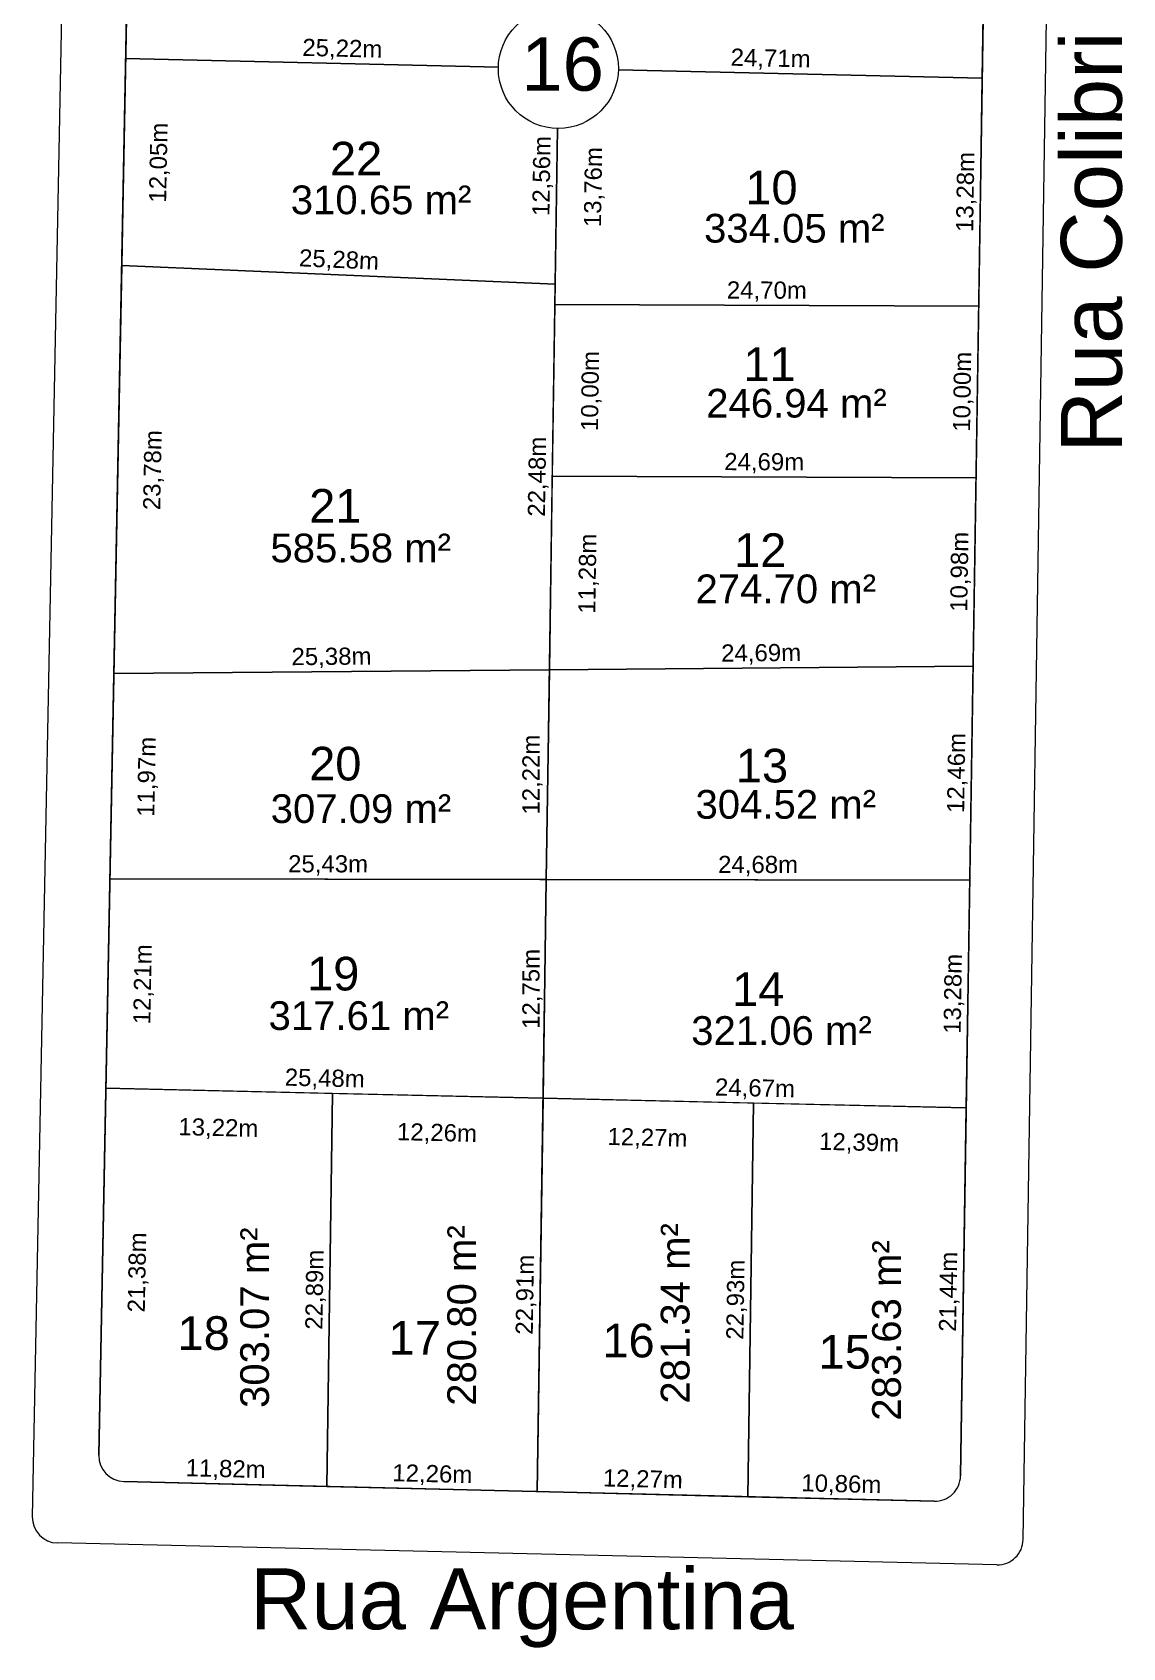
# Model space of a CAD drawing. Header units: metres. Extents: x 3808 to 8215, y 2374 to 6187.
# Drawn here: x 4889.2 to 4952.8, y 4795.1 to 4889.3 of the extents above; entities that cross this region are included whole.
import ezdxf
from ezdxf.enums import TextEntityAlignment as Align

# ---------------------------------------------------------------- set-up
doc = ezdxf.new("R2010")
doc.units = ezdxf.units.M
for name, color, linetype in [('Areas Lotes', 1, 'Continuous'), ('Calçada', 8, 'Continuous'), ('COTAS', 7, 'Continuous'), ('Lote', 7, 'Continuous'), ('Nome das Ruas', 7, 'Continuous'), ('Nº Lote', 7, 'Continuous'), ('Nº. quadra', 7, 'Continuous'), ('quadras', 7, 'Continuous')]:
    doc.layers.add(name, color=color, linetype=linetype)
doc.styles.add('Arial', font='arial.ttf')
doc.dimstyles.new('Copy(2) of ISO-25', dxfattribs={"dimtxt": 1, "dimasz": 2.5, "dimexe": 1.25, "dimexo": 0.625, "dimgap": 0.2, "dimtad": 1, "dimtoh": 1, "dimlfac": 1, "dimzin": 1, "dimtxsty": 'Arial', "dimblk": 'NONE', "dimcen": 0, "dimse1": 1, "dimse2": 1, "dimsd1": 1, "dimsd2": 1, "dimclrt": 256, "dimaunit": 1, "dimadec": 3, "dimazin": 0, "dimtfac": 1, "dimtmove": 0, "dimatfit": 3, "dimldrblk": 'NONE', "dimfxl": 1, "dimtolj": 1, "dimtzin": 0, "dimarcsym": 0})

# ---------------------------------------------------------------- blocks, each defined once
blk = doc.blocks.new('*D7572')
at = {"layer": 'Defpoints', "color": 0, "linetype": 'Continuous', "transparency": 16777216}
for p in [(4944.87, 4905.069), (4944.583, 4886.589), (4944.583, 4886.589)]:
    blk.add_point(p, dxfattribs=at)
at = {"layer": 'COTAS', "linetype": 'Continuous', "lineweight": 5, "transparency": 16777216, "insert": (4943.925, 4895.842), "char_height": 1, "attachment_point": 5, "rotation": 89.10924, "style": 'Arial'}
blk.add_mtext('\\A1;18,48m', dxfattribs=at)
blk = doc.blocks.new('_None')
blk = doc.blocks.new('*D7573')
at = {"layer": 'Defpoints', "color": 0, "linetype": 'Continuous', "transparency": 16777216}
for p in [(4944.583, 4886.589), (4944.376, 4873.306), (4944.583, 4873.303)]:
    blk.add_point(p, dxfattribs=at)
at = {"layer": 'COTAS', "linetype": 'Continuous', "lineweight": 5, "transparency": 16777216, "insert": (4943.678, 4879.96), "char_height": 1, "attachment_point": 5, "rotation": 89.10924, "style": 'Arial'}
blk.add_mtext('\\A1;13,28m', dxfattribs=at)
blk = doc.blocks.new('*D7574')
at = {"layer": 'Defpoints', "color": 0, "linetype": 'Continuous', "transparency": 16777216}
for p in [(4944.583, 4873.303), (4944.22, 4863.304), (4944.22, 4863.304)]:
    blk.add_point(p, dxfattribs=at)
at = {"layer": 'COTAS', "linetype": 'Continuous', "lineweight": 5, "transparency": 16777216, "insert": (4943.497, 4868.318), "char_height": 1, "attachment_point": 5, "rotation": 89.10924, "style": 'Arial'}
blk.add_mtext('\\A1;10,00m', dxfattribs=at)
blk = doc.blocks.new('*D7575')
at = {"layer": 'Defpoints', "color": 0, "linetype": 'Continuous', "transparency": 16777216}
for p in [(4944.22, 4863.304), (4944.05, 4852.328), (4944.05, 4852.328)]:
    blk.add_point(p, dxfattribs=at)
at = {"layer": 'COTAS', "linetype": 'Continuous', "lineweight": 5, "transparency": 16777216, "insert": (4943.334, 4857.829), "char_height": 1, "attachment_point": 5, "rotation": 89.10924, "style": 'Arial'}
blk.add_mtext('\\A1;10,98m', dxfattribs=at)
blk = doc.blocks.new('*D7576')
at = {"layer": 'Defpoints', "color": 0, "linetype": 'Continuous', "transparency": 16777216}
for p in [(4944.05, 4852.328), (4943.856, 4839.868), (4943.856, 4839.868)]:
    blk.add_point(p, dxfattribs=at)
at = {"layer": 'COTAS', "linetype": 'Continuous', "lineweight": 5, "transparency": 16777216, "insert": (4943.152, 4846.11), "char_height": 1, "attachment_point": 5, "rotation": 89.10924, "style": 'Arial'}
blk.add_mtext('\\A1;12,46m', dxfattribs=at)
blk = doc.blocks.new('*D7577')
at = {"layer": 'Defpoints', "color": 0, "linetype": 'Continuous', "transparency": 16777216}
for p in [(4943.856, 4839.868), (4943.65, 4826.592), (4943.65, 4826.592)]:
    blk.add_point(p, dxfattribs=at)
at = {"layer": 'COTAS', "linetype": 'Continuous', "lineweight": 5, "transparency": 16777216, "insert": (4942.952, 4833.242), "char_height": 1, "attachment_point": 5, "rotation": 89.10924, "style": 'Arial'}
blk.add_mtext('\\A1;13,28m', dxfattribs=at)
blk = doc.blocks.new('*D7578')
at = {"layer": 'Defpoints', "color": 0, "linetype": 'Continuous', "transparency": 16777216}
for p in [(4943.65, 4826.592), (4943.316, 4805.156), (4943.316, 4805.156)]:
    blk.add_point(p, dxfattribs=at)
at = {"layer": 'COTAS', "linetype": 'Continuous', "lineweight": 5, "transparency": 16777216, "insert": (4942.682, 4815.886), "char_height": 1, "attachment_point": 5, "rotation": 89.10924, "style": 'Arial'}
blk.add_mtext('\\A1;21,44m', dxfattribs=at)
blk = doc.blocks.new('*D7579')
at = {"layer": 'Defpoints', "color": 0, "linetype": 'Continuous', "transparency": 16777216}
for p in [(4930.92, 4803.946), (4941.78, 4803.679), (4941.78, 4803.679)]:
    blk.add_point(p, dxfattribs=at)
at = {"layer": 'COTAS', "linetype": 'Continuous', "lineweight": 5, "transparency": 16777216, "insert": (4936.369, 4804.613), "char_height": 1, "attachment_point": 5, "rotation": 358.59523, "style": 'Arial'}
blk.add_mtext('\\A1;10,86m', dxfattribs=at)
blk = doc.blocks.new('*D7580')
at = {"layer": 'Defpoints', "color": 0, "linetype": 'Continuous', "transparency": 16777216}
for p in [(4918.649, 4804.247), (4930.92, 4803.946), (4930.92, 4803.946)]:
    blk.add_point(p, dxfattribs=at)
at = {"layer": 'COTAS', "linetype": 'Continuous', "lineweight": 5, "transparency": 16777216, "insert": (4924.804, 4804.897), "char_height": 1, "attachment_point": 5, "rotation": 358.59523, "style": 'Arial'}
blk.add_mtext('\\A1;12,27m', dxfattribs=at)
blk = doc.blocks.new('*D7581')
at = {"layer": 'Defpoints', "color": 0, "linetype": 'Continuous', "transparency": 16777216}
for p in [(4906.391, 4804.547), (4918.649, 4804.247), (4918.649, 4804.247)]:
    blk.add_point(p, dxfattribs=at)
at = {"layer": 'COTAS', "linetype": 'Continuous', "lineweight": 5, "transparency": 16777216, "insert": (4912.539, 4805.198), "char_height": 1, "attachment_point": 5, "rotation": 358.59523, "style": 'Arial'}
blk.add_mtext('\\A1;12,26m', dxfattribs=at)
blk = doc.blocks.new('*D7582')
at = {"layer": 'Defpoints', "color": 0, "linetype": 'Continuous', "transparency": 16777216}
for p in [(4894.57, 4804.837), (4894.57, 4804.837), (4906.391, 4804.547)]:
    blk.add_point(p, dxfattribs=at)
at = {"layer": 'COTAS', "linetype": 'Continuous', "lineweight": 5, "transparency": 16777216, "insert": (4900.5, 4805.493), "char_height": 1, "attachment_point": 5, "rotation": 358.59523, "style": 'Arial'}
blk.add_mtext('\\A1;11,82m', dxfattribs=at)
blk = doc.blocks.new('*D7583')
at = {"layer": 'Defpoints', "color": 0, "linetype": 'Continuous', "transparency": 16777216}
for p in [(4906.731, 4827.436), (4906.391, 4804.547), (4906.391, 4804.547)]:
    blk.add_point(p, dxfattribs=at)
at = {"layer": 'COTAS', "linetype": 'Continuous', "lineweight": 5, "transparency": 16777216, "insert": (4905.76, 4816.004), "char_height": 1, "attachment_point": 5, "rotation": 89.14799, "style": 'Arial'}
blk.add_mtext('\\A1;22,89m', dxfattribs=at)
blk = doc.blocks.new('*D7584')
at = {"layer": 'Defpoints', "color": 0, "linetype": 'Continuous', "transparency": 16777216}
for p in [(4918.989, 4827.156), (4918.649, 4804.247), (4918.649, 4804.247)]:
    blk.add_point(p, dxfattribs=at)
at = {"layer": 'COTAS', "linetype": 'Continuous', "lineweight": 5, "transparency": 16777216, "insert": (4918.018, 4815.713), "char_height": 1, "attachment_point": 5, "rotation": 89.14799, "style": 'Arial'}
blk.add_mtext('\\A1;22,91m', dxfattribs=at)
blk = doc.blocks.new('*D7585')
at = {"layer": 'Defpoints', "color": 0, "linetype": 'Continuous', "transparency": 16777216}
for p in [(4931.261, 4826.875), (4930.92, 4803.946), (4930.92, 4803.946)]:
    blk.add_point(p, dxfattribs=at)
at = {"layer": 'COTAS', "linetype": 'Continuous', "lineweight": 5, "transparency": 16777216, "insert": (4930.289, 4815.422), "char_height": 1, "attachment_point": 5, "rotation": 89.14799, "style": 'Arial'}
blk.add_mtext('\\A1;22,93m', dxfattribs=at)
blk = doc.blocks.new('*D7586')
at = {"layer": 'Defpoints', "color": 0, "linetype": 'Continuous', "transparency": 16777216}
for p in [(4918.989, 4827.156), (4943.65, 4826.592), (4943.65, 4826.592)]:
    blk.add_point(p, dxfattribs=at)
at = {"layer": 'COTAS', "linetype": 'Continuous', "lineweight": 5, "transparency": 16777216, "insert": (4931.338, 4827.675), "char_height": 1, "attachment_point": 5, "rotation": 358.6897, "style": 'Arial'}
blk.add_mtext('\\A1;24,67m', dxfattribs=at)
blk = doc.blocks.new('*D7587')
at = {"layer": 'Defpoints', "color": 0, "linetype": 'Continuous', "transparency": 16777216}
for p in [(4893.518, 4827.739), (4906.731, 4827.436), (4906.662, 4824.414)]:
    blk.add_point(p, dxfattribs=at)
at = {"layer": 'COTAS', "linetype": 'Continuous', "lineweight": 5, "transparency": 16777216, "insert": (4900.074, 4825.366), "char_height": 1, "attachment_point": 5, "rotation": 358.6897, "style": 'Arial'}
blk.add_mtext('\\A1;13,22m', dxfattribs=at)
blk = doc.blocks.new('*D7588')
at = {"layer": 'Defpoints', "color": 0, "linetype": 'Continuous', "transparency": 16777216}
for p in [(4906.731, 4827.436), (4918.989, 4827.156), (4918.92, 4824.134)]:
    blk.add_point(p, dxfattribs=at)
at = {"layer": 'COTAS', "linetype": 'Continuous', "lineweight": 5, "transparency": 16777216, "insert": (4912.809, 4825.075), "char_height": 1, "attachment_point": 5, "rotation": 358.6897, "style": 'Arial'}
blk.add_mtext('\\A1;12,26m', dxfattribs=at)
blk = doc.blocks.new('*D7589')
at = {"layer": 'Defpoints', "color": 0, "linetype": 'Continuous', "transparency": 16777216}
for p in [(4918.989, 4827.156), (4931.261, 4826.875), (4931.191, 4823.853)]:
    blk.add_point(p, dxfattribs=at)
at = {"layer": 'COTAS', "linetype": 'Continuous', "lineweight": 5, "transparency": 16777216, "insert": (4925.074, 4824.794), "char_height": 1, "attachment_point": 5, "rotation": 358.6897, "style": 'Arial'}
blk.add_mtext('\\A1;12,27m', dxfattribs=at)
blk = doc.blocks.new('*D7590')
at = {"layer": 'Defpoints', "color": 0, "linetype": 'Continuous', "transparency": 16777216}
for p in [(4931.261, 4826.875), (4943.65, 4826.592), (4943.581, 4823.57)]:
    blk.add_point(p, dxfattribs=at)
at = {"layer": 'COTAS', "linetype": 'Continuous', "lineweight": 5, "transparency": 16777216, "insert": (4937.404, 4824.512), "char_height": 1, "attachment_point": 5, "rotation": 358.6897, "style": 'Arial'}
blk.add_mtext('\\A1;12,39m', dxfattribs=at)
blk = doc.blocks.new('*D7591')
at = {"layer": 'Defpoints', "color": 0, "linetype": 'Continuous', "transparency": 16777216}
for p in [(4893.518, 4827.739), (4896.428, 4827.683), (4893.107, 4806.365)]:
    blk.add_point(p, dxfattribs=at)
at = {"layer": 'COTAS', "linetype": 'Continuous', "lineweight": 5, "transparency": 16777216, "insert": (4895.422, 4817.011), "char_height": 1, "attachment_point": 5, "rotation": 88.89834, "style": 'Arial'}
blk.add_mtext('\\A1;21,38m', dxfattribs=at)
blk = doc.blocks.new('*D7592')
at = {"layer": 'Defpoints', "color": 0, "linetype": 'Continuous', "transparency": 16777216}
for p in [(4893.752, 4839.944), (4896.663, 4839.888), (4893.518, 4827.739)]:
    blk.add_point(p, dxfattribs=at)
at = {"layer": 'COTAS', "linetype": 'Continuous', "lineweight": 5, "transparency": 16777216, "insert": (4895.745, 4833.801), "char_height": 1, "attachment_point": 5, "rotation": 88.89834, "style": 'Arial'}
blk.add_mtext('\\A1;12,21m', dxfattribs=at)
blk = doc.blocks.new('*D7593')
at = {"layer": 'Defpoints', "color": 0, "linetype": 'Continuous', "transparency": 16777216}
for p in [(4893.982, 4851.908), (4896.893, 4851.852), (4893.752, 4839.944)]:
    blk.add_point(p, dxfattribs=at)
at = {"layer": 'COTAS', "linetype": 'Continuous', "lineweight": 5, "transparency": 16777216, "insert": (4895.977, 4845.886), "char_height": 1, "attachment_point": 5, "rotation": 88.89834, "style": 'Arial'}
blk.add_mtext('\\A1;11,97m', dxfattribs=at)
blk = doc.blocks.new('*D7594')
at = {"layer": 'Defpoints', "color": 0, "linetype": 'Continuous', "transparency": 16777216}
for p in [(4894.44, 4875.679), (4897.35, 4875.623), (4893.982, 4851.908)]:
    blk.add_point(p, dxfattribs=at)
at = {"layer": 'COTAS', "linetype": 'Continuous', "lineweight": 5, "transparency": 16777216, "insert": (4896.321, 4863.753), "char_height": 1, "attachment_point": 5, "rotation": 88.89834, "style": 'Arial'}
blk.add_mtext('\\A1;23,78m', dxfattribs=at)
blk = doc.blocks.new('*D7595')
at = {"layer": 'Defpoints', "color": 0, "linetype": 'Continuous', "transparency": 16777216}
for p in [(4894.671, 4887.731), (4897.582, 4887.675), (4894.44, 4875.679)]:
    blk.add_point(p, dxfattribs=at)
at = {"layer": 'COTAS', "linetype": 'Continuous', "lineweight": 5, "transparency": 16777216, "insert": (4896.665, 4881.664), "char_height": 1, "attachment_point": 5, "rotation": 88.89834, "style": 'Arial'}
blk.add_mtext('\\A1;12,05m', dxfattribs=at)
blk = doc.blocks.new('*D7596')
at = {"layer": 'Defpoints', "color": 0, "linetype": 'Continuous', "transparency": 16777216}
for p in [(4894.904, 4899.823), (4897.814, 4899.767), (4894.671, 4887.731)]:
    blk.add_point(p, dxfattribs=at)
at = {"layer": 'COTAS', "linetype": 'Continuous', "lineweight": 5, "transparency": 16777216, "insert": (4896.897, 4893.736), "char_height": 1, "attachment_point": 5, "rotation": 88.89834, "style": 'Arial'}
blk.add_mtext('\\A1;12,09m', dxfattribs=at)
blk = doc.blocks.new('*D7617')
at = {"layer": 'Defpoints', "color": 0, "linetype": 'Continuous', "transparency": 16777216}
for p in [(4919.882, 4887.154), (4944.583, 4886.589), (4944.583, 4886.589)]:
    blk.add_point(p, dxfattribs=at)
at = {"layer": 'COTAS', "linetype": 'Continuous', "lineweight": 5, "transparency": 16777216, "insert": (4932.25, 4887.672), "char_height": 1, "attachment_point": 5, "rotation": 358.6897, "style": 'Arial'}
blk.add_mtext('\\A1;24,71m', dxfattribs=at)
blk = doc.blocks.new('*D7618')
at = {"layer": 'Defpoints', "color": 0, "linetype": 'Continuous', "transparency": 16777216}
for p in [(4894.671, 4887.731), (4894.671, 4887.731), (4919.882, 4887.154)]:
    blk.add_point(p, dxfattribs=at)
at = {"layer": 'COTAS', "linetype": 'Continuous', "lineweight": 5, "transparency": 16777216, "insert": (4907.295, 4888.243), "char_height": 1, "attachment_point": 5, "rotation": 358.6897, "style": 'Arial'}
blk.add_mtext('\\A1;25,22m', dxfattribs=at)
blk = doc.blocks.new('*D7619')
at = {"layer": 'Defpoints', "color": 0, "linetype": 'Continuous', "transparency": 16777216}
for p in [(4894.44, 4875.679), (4894.44, 4875.679), (4919.695, 4874.596)]:
    blk.add_point(p, dxfattribs=at)
at = {"layer": 'COTAS', "linetype": 'Continuous', "lineweight": 5, "transparency": 16777216, "insert": (4907.102, 4875.938), "char_height": 1, "attachment_point": 5, "rotation": 357.54374, "style": 'Arial'}
blk.add_mtext('\\A1;25,28m', dxfattribs=at)
blk = doc.blocks.new('*D7620')
at = {"layer": 'Defpoints', "color": 0, "linetype": 'Continuous', "transparency": 16777216}
for p in [(4919.677, 4873.396), (4944.376, 4873.303), (4944.376, 4873.303)]:
    blk.add_point(p, dxfattribs=at)
at = {"layer": 'COTAS', "linetype": 'Continuous', "lineweight": 5, "transparency": 16777216, "insert": (4932.03, 4874.151), "char_height": 1, "attachment_point": 5, "rotation": 359.78372, "style": 'Arial'}
blk.add_mtext('\\A1;24,70m', dxfattribs=at)
blk = doc.blocks.new('*D7621')
at = {"layer": 'Defpoints', "color": 0, "linetype": 'Continuous', "transparency": 16777216}
for p in [(4919.528, 4863.397), (4944.22, 4863.304), (4944.22, 4863.304)]:
    blk.add_point(p, dxfattribs=at)
at = {"layer": 'COTAS', "linetype": 'Continuous', "lineweight": 5, "transparency": 16777216, "insert": (4931.877, 4864.152), "char_height": 1, "attachment_point": 5, "rotation": 359.7839, "style": 'Arial'}
blk.add_mtext('\\A1;24,69m', dxfattribs=at)
blk = doc.blocks.new('*D7622')
at = {"layer": 'Defpoints', "color": 0, "linetype": 'Continuous', "transparency": 16777216}
for p in [(4893.982, 4851.908), (4893.982, 4851.908), (4919.361, 4852.121)]:
    blk.add_point(p, dxfattribs=at)
at = {"layer": 'COTAS', "linetype": 'Continuous', "lineweight": 5, "transparency": 16777216, "insert": (4906.665, 4852.816), "char_height": 1, "attachment_point": 5, "rotation": 0.48036, "style": 'Arial'}
blk.add_mtext('\\A1;25,38m', dxfattribs=at)
blk = doc.blocks.new('*D7623')
at = {"layer": 'Defpoints', "color": 0, "linetype": 'Continuous', "transparency": 16777216}
for p in [(4919.361, 4852.121), (4944.05, 4852.328), (4944.05, 4852.328)]:
    blk.add_point(p, dxfattribs=at)
at = {"layer": 'COTAS', "linetype": 'Continuous', "lineweight": 5, "transparency": 16777216, "insert": (4931.699, 4853.025), "char_height": 1, "attachment_point": 5, "rotation": 0.48036, "style": 'Arial'}
blk.add_mtext('\\A1;24,69m', dxfattribs=at)
blk = doc.blocks.new('*D7624')
at = {"layer": 'Defpoints', "color": 0, "linetype": 'Continuous', "transparency": 16777216}
for p in [(4893.752, 4839.944), (4893.752, 4839.944), (4919.179, 4839.905)]:
    blk.add_point(p, dxfattribs=at)
at = {"layer": 'COTAS', "linetype": 'Continuous', "lineweight": 5, "transparency": 16777216, "insert": (4906.467, 4840.726), "char_height": 1, "attachment_point": 5, "rotation": 359.9124, "style": 'Arial'}
blk.add_mtext('\\A1;25,43m', dxfattribs=at)
blk = doc.blocks.new('*D7625')
at = {"layer": 'Defpoints', "color": 0, "linetype": 'Continuous', "transparency": 16777216}
for p in [(4919.179, 4839.905), (4943.856, 4839.868), (4943.856, 4839.868)]:
    blk.add_point(p, dxfattribs=at)
at = {"layer": 'COTAS', "linetype": 'Continuous', "lineweight": 5, "transparency": 16777216, "insert": (4931.519, 4840.687), "char_height": 1, "attachment_point": 5, "rotation": 359.9124, "style": 'Arial'}
blk.add_mtext('\\A1;24,68m', dxfattribs=at)
blk = doc.blocks.new('*D7626')
at = {"layer": 'Defpoints', "color": 0, "linetype": 'Continuous', "transparency": 16777216}
for p in [(4893.518, 4827.739), (4918.989, 4827.156), (4918.989, 4827.156)]:
    blk.add_point(p, dxfattribs=at)
at = {"layer": 'COTAS', "linetype": 'Continuous', "lineweight": 5, "transparency": 16777216, "insert": (4906.272, 4828.248), "char_height": 1, "attachment_point": 5, "rotation": 358.6897, "style": 'Arial'}
blk.add_mtext('\\A1;25,48m', dxfattribs=at)
blk = doc.blocks.new('*D7627')
at = {"layer": 'Defpoints', "color": 0, "linetype": 'Continuous', "transparency": 16777216}
for p in [(4918.989, 4839.906), (4919.179, 4839.906), (4918.989, 4827.156)]:
    blk.add_point(p, dxfattribs=at)
at = {"layer": 'COTAS', "linetype": 'Continuous', "lineweight": 5, "transparency": 16777216, "insert": (4918.378, 4833.531), "char_height": 1, "attachment_point": 5, "rotation": 90, "style": 'Arial'}
blk.add_mtext('\\A1;12,75m', dxfattribs=at)
blk = doc.blocks.new('*D7628')
at = {"layer": 'Defpoints', "color": 0, "linetype": 'Continuous', "transparency": 16777216}
for p in [(4919.179, 4852.121), (4919.361, 4852.121), (4918.989, 4839.906)]:
    blk.add_point(p, dxfattribs=at)
at = {"layer": 'COTAS', "linetype": 'Continuous', "lineweight": 5, "transparency": 16777216, "insert": (4918.378, 4846.013), "char_height": 1, "attachment_point": 5, "rotation": 90, "style": 'Arial'}
blk.add_mtext('\\A1;12,22m', dxfattribs=at)
blk = doc.blocks.new('*D7629')
at = {"layer": 'Defpoints', "color": 0, "linetype": 'Continuous', "transparency": 16777216}
for p in [(4919.695, 4874.596), (4919.695, 4874.596), (4919.361, 4852.121)]:
    blk.add_point(p, dxfattribs=at)
at = {"layer": 'COTAS', "linetype": 'Continuous', "lineweight": 5, "transparency": 16777216, "insert": (4918.727, 4863.37), "char_height": 1, "attachment_point": 5, "rotation": 89.14799, "style": 'Arial'}
blk.add_mtext('\\A1;22,48m', dxfattribs=at)
blk = doc.blocks.new('*D7630')
at = {"layer": 'Defpoints', "color": 0, "linetype": 'Continuous', "transparency": 16777216}
for p in [(4919.882, 4887.154), (4919.882, 4887.154), (4919.695, 4874.596)]:
    blk.add_point(p, dxfattribs=at)
at = {"layer": 'COTAS', "linetype": 'Continuous', "lineweight": 5, "transparency": 16777216, "insert": (4918.987, 4880.887), "char_height": 1, "attachment_point": 5, "rotation": 89.14799, "style": 'Arial'}
blk.add_mtext('\\A1;12,56m', dxfattribs=at)
blk = doc.blocks.new('*D7631')
at = {"layer": 'Defpoints', "color": 0, "linetype": 'Continuous', "transparency": 16777216}
for p in [(4919.882, 4899.248), (4920.062, 4899.245), (4919.882, 4887.154)]:
    blk.add_point(p, dxfattribs=at)
at = {"layer": 'COTAS', "linetype": 'Continuous', "lineweight": 5, "transparency": 16777216, "insert": (4919.171, 4893.211), "char_height": 1, "attachment_point": 5, "rotation": 89.14799, "style": 'Arial'}
blk.add_mtext('\\A1;12,09m', dxfattribs=at)
blk = doc.blocks.new('*D7636')
at = {"layer": 'Defpoints', "color": 0, "linetype": 'Continuous', "transparency": 16777216}
for p in [(4919.528, 4863.397), (4922.544, 4863.352), (4919.361, 4852.121)]:
    blk.add_point(p, dxfattribs=at)
at = {"layer": 'COTAS', "linetype": 'Continuous', "lineweight": 5, "transparency": 16777216, "insert": (4921.66, 4857.726), "char_height": 1, "attachment_point": 5, "rotation": 89.14799, "style": 'Arial'}
blk.add_mtext('\\A1;11,28m', dxfattribs=at)
blk = doc.blocks.new('*D7637')
at = {"layer": 'Defpoints', "color": 0, "linetype": 'Continuous', "transparency": 16777216}
for p in [(4919.677, 4873.396), (4922.693, 4873.351), (4919.528, 4863.397)]:
    blk.add_point(p, dxfattribs=at)
at = {"layer": 'COTAS', "linetype": 'Continuous', "lineweight": 5, "transparency": 16777216, "insert": (4921.818, 4868.364), "char_height": 1, "attachment_point": 5, "rotation": 89.14799, "style": 'Arial'}
blk.add_mtext('\\A1;10,00m', dxfattribs=at)
blk = doc.blocks.new('*D7638')
at = {"layer": 'Defpoints', "color": 0, "linetype": 'Continuous', "transparency": 16777216}
for p in [(4919.882, 4887.154), (4922.898, 4887.109), (4919.677, 4873.396)]:
    blk.add_point(p, dxfattribs=at)
at = {"layer": 'COTAS', "linetype": 'Continuous', "lineweight": 5, "transparency": 16777216, "insert": (4921.994, 4880.242), "char_height": 1, "attachment_point": 5, "rotation": 89.14799, "style": 'Arial'}
blk.add_mtext('\\A1;13,76m', dxfattribs=at)
blk = doc.blocks.new('*D7639')
at = {"layer": 'Defpoints', "color": 0, "linetype": 'Continuous', "transparency": 16777216}
for p in [(4920.157, 4905.634), (4923.172, 4905.59), (4919.882, 4887.154)]:
    blk.add_point(p, dxfattribs=at)
at = {"layer": 'COTAS', "linetype": 'Continuous', "lineweight": 5, "transparency": 16777216, "insert": (4922.234, 4896.361), "char_height": 1, "attachment_point": 5, "rotation": 89.14799, "style": 'Arial'}
blk.add_mtext('\\A1;18,48m', dxfattribs=at)

msp = doc.modelspace()

# ---------------------------------------------------------------- linework, layer by layer
at = {"layer": 'Calçada', "linetype": 'Continuous', "lineweight": 5}
for p, q in [((4892.491, 4971.044), (4889.233, 4802.778)), ((4946.964, 4801.454), (4949.567, 4969.904)), ((4945.429, 4799.978), (4890.698, 4801.25))]:
    msp.add_line(p, q, dxfattribs=at)
for centre, start, end in [((4890.733, 4802.749), 178.89078, 268.66834), ((4945.464, 4801.477), 268.66834, 359.11463)]:
    msp.add_arc(centre, 1.5, start, end, dxfattribs=at)
at = {"layer": 'Lote', "lineweight": 5}
for p, q in [((4894.671, 4887.731), (4916.387, 4887.234)), ((4923.376, 4887.074), (4944.583, 4886.589)), ((4918.649, 4804.247), (4919.83, 4883.659)), ((4919.695, 4874.596), (4894.44, 4875.679)), ((4919.677, 4873.396), (4944.376, 4873.303)), ((4893.982, 4851.908), (4944.05, 4852.328)), ((4893.752, 4839.944), (4943.856, 4839.868)), ((4893.518, 4827.739), (4943.65, 4826.592)), ((4906.391, 4804.547), (4906.731, 4827.436)), ((4930.92, 4803.946), (4931.261, 4826.875))]:
    msp.add_line(p, q, dxfattribs=at)
at = {"layer": 'Lote', "linetype": 'Continuous', "lineweight": 5}
msp.add_line((4919.528, 4863.397), (4944.22, 4863.304), dxfattribs=at)
at = {"layer": 'Lote', "linetype": 'Continuous', "lineweight": 5, "flags": 128}
for points in [[(4923.376, 4887.074), (4944.583, 4886.589), (4944.87, 4905.069), (4920.157, 4905.634), (4919.934, 4890.649)], [(4919.934, 4890.649), (4920.062, 4899.248), (4894.904, 4899.823), (4894.671, 4887.731), (4916.387, 4887.234)], [(4916.387, 4887.234), (4894.671, 4887.731), (4894.44, 4875.679), (4919.695, 4874.596), (4919.83, 4883.659)], [(4919.83, 4883.659), (4919.677, 4873.396), (4944.376, 4873.303), (4944.583, 4886.589), (4923.376, 4887.074)]]:
    msp.add_lwpolyline(points, dxfattribs=at)
for points in [[(4919.361, 4852.121), (4919.695, 4874.596), (4894.44, 4875.679), (4893.982, 4851.908)], [(4919.528, 4863.397), (4944.22, 4863.304), (4944.376, 4873.303), (4919.677, 4873.396)], [(4919.528, 4863.397), (4919.361, 4852.121), (4944.05, 4852.328), (4944.22, 4863.304)], [(4893.982, 4851.908), (4893.752, 4839.944), (4919.179, 4839.905), (4919.361, 4852.121)], [(4919.361, 4852.121), (4919.179, 4839.905), (4943.856, 4839.868), (4944.05, 4852.328)], [(4918.989, 4827.156), (4919.179, 4839.905), (4893.752, 4839.944), (4893.518, 4827.739)], [(4919.179, 4839.905), (4918.989, 4827.156), (4943.65, 4826.592), (4943.856, 4839.868)], [(4906.391, 4804.547), (4918.649, 4804.247), (4918.989, 4827.156), (4906.731, 4827.436)], [(4918.649, 4804.247), (4930.92, 4803.946), (4931.261, 4826.875), (4918.989, 4827.156)]]:
    msp.add_lwpolyline(points, close=True, dxfattribs=at)
for points in [[(4893.107, 4806.365, 0.412665), (4894.57, 4804.837), (4906.391, 4804.547), (4906.731, 4827.436), (4893.518, 4827.739)], [(4943.65, 4826.592), (4931.261, 4826.875), (4930.92, 4803.946), (4941.78, 4803.679, 0.416844), (4943.316, 4805.156)]]:
    msp.add_lwpolyline(points, format="xyb", close=True, dxfattribs=at)
at = {"layer": 'Nº. quadra', "lineweight": 5}
msp.add_circle((4919.882, 4887.154), 3.496, dxfattribs=at)
at = {"layer": 'quadras', "lineweight": 5}
for p, q in [((4893.107, 4806.365), (4896.19, 4966.696)), ((4945.815, 4965.86), (4943.316, 4805.156)), ((4941.78, 4803.679), (4894.57, 4804.837))]:
    msp.add_line(p, q, dxfattribs=at)
at = {"layer": 'quadras', "linetype": 'Continuous', "lineweight": 5, "flags": 128}
msp.add_lwpolyline([(4945.815, 4965.86, 0.413843), (4944.34, 4967.383), (4897.715, 4968.167, 0.413506), (4896.19, 4966.696), (4893.107, 4806.365, 0.412665), (4894.57, 4804.837), (4941.78, 4803.679, 0.416844), (4943.316, 4805.156)], format="xyb", close=True, dxfattribs=at)
at = {"layer": 'quadras', "lineweight": 5}
for centre, start, end in [((4894.606, 4806.337), 178.89834, 268.59523), ((4941.817, 4805.179), 268.59523, 359.10924)]:
    msp.add_arc(centre, 1.5, start, end, dxfattribs=at)

# ---------------------------------------------------------------- texts
at = {"layer": 'Areas Lotes', "linetype": 'Continuous', "lineweight": 5, "style": 'Arial'}
for s, p in [('310.65 m²', (4904.292, 4878.664)), ('334.05 m²', (4928.371, 4877.011)), ('246.94 m²', (4928.495, 4866.817)), ('585.58 m²', (4903.105, 4858.384)), ('274.70 m²', (4927.873, 4856.001)), ('304.52 m²', (4927.873, 4843.445)), ('307.09 m²', (4903.121, 4843.197)), ('317.61 m²', (4902.997, 4831.138)), ('321.06 m²', (4927.624, 4830.268))]:
    msp.add_text(s, height=1.6726, dxfattribs=at).set_placement(p)
for s, p in [('303.07 m²', (4903.021, 4809.115)), ('280.80 m²', (4915.086, 4809.241)), ('281.34 m²', (4927.524, 4809.366)), ('283.63 m²', (4939.838, 4808.371))]:
    msp.add_text(s, height=1.6726, rotation=90, dxfattribs=at).set_placement(p)
at = {"layer": 'COTAS', "linetype": 'Continuous', "lineweight": 5, "style": 'Arial'}
for s, p in [('22', (4908.097, 4880.922)), ('21', (4906.885, 4860.694)), ('20', (4906.885, 4845.674)), ('19', (4906.764, 4833.44))]:
    msp.add_text(s, height=1.96, dxfattribs=at).set_placement(p, align=Align.CENTER)
at = {"layer": 'Nome das Ruas', "lineweight": 5, "style": 'Arial'}
msp.add_text('Rua Colibri', height=3.55, rotation=90, dxfattribs=at).set_placement((4952.713, 4864.775, 165.916))
msp.add_text('Rua Argentina', height=3.55, dxfattribs=at).set_placement((4901.911, 4796.22, 165.916))
at = {"layer": 'Nº Lote', "linetype": 'Continuous', "lineweight": 5, "style": 'Arial'}
for s, p in [('10', (4932.298, 4879.238)), ('11', (4932.188, 4868.948)), ('12', (4931.641, 4858.111)), ('13', (4931.747, 4845.558)), ('14', (4931.528, 4832.532)), ('18', (4899.219, 4812.499)), ('17', (4911.516, 4812.221)), ('16', (4923.971, 4812.061)), ('15', (4936.566, 4811.405))]:
    msp.add_text(s, height=1.96, dxfattribs=at).set_placement(p, align=Align.CENTER)
at = {"layer": 'Nº. quadra', "lineweight": 5, "style": 'Arial'}
msp.add_text('16', height=3.1039, dxfattribs=at).set_placement((4917.717, 4885.86))

# ---------------------------------------------------------------- dimensions: what is measured, and where the dimension line sits
at = {"layer": 'COTAS', "linetype": 'Continuous', "lineweight": 5}
for base, p1, p2, angle, picture, middle in [((4923.172, 4905.59), (4919.882, 4887.154), (4920.157, 4905.634), 269.14799, '*D7639', (4922.234, 4896.361)), ((4944.583, 4886.589), (4944.87, 4905.069), (4944.583, 4886.589), 89.10924, '*D7572', (4943.925, 4895.842)), ((4897.814, 4899.767), (4894.671, 4887.731), (4894.904, 4899.823), 268.89834, '*D7596', (4896.897, 4893.736)), ((4920.062, 4899.245), (4919.882, 4887.154), (4919.882, 4899.248), 269.14799, '*D7631', (4919.171, 4893.211)), ((4897.582, 4887.675), (4894.44, 4875.679), (4894.671, 4887.731), 268.89834, '*D7595', (4896.665, 4881.664)), ((4919.882, 4887.154), (4919.695, 4874.596), (4919.882, 4887.154), 269.14799, '*D7630', (4918.987, 4880.887)), ((4922.898, 4887.109), (4919.677, 4873.396), (4919.882, 4887.154), 269.14799, '*D7638', (4921.994, 4880.242)), ((4944.376, 4873.306), (4944.583, 4886.589), (4944.583, 4873.303), 89.10924, '*D7573', (4943.678, 4879.96)), ((4897.35, 4875.623), (4893.982, 4851.908), (4894.44, 4875.679), 268.89834, '*D7594', (4896.321, 4863.753)), ((4922.693, 4873.351), (4919.528, 4863.397), (4919.677, 4873.396), 269.14799, '*D7637', (4921.818, 4868.364)), ((4944.22, 4863.304), (4944.583, 4873.303), (4944.22, 4863.304), 89.10924, '*D7574', (4943.497, 4868.318)), ((4944.05, 4852.328), (4944.22, 4863.304), (4944.05, 4852.328), 89.10924, '*D7575', (4943.334, 4857.829)), ((4896.893, 4851.852), (4893.752, 4839.944), (4893.982, 4851.908), 268.89834, '*D7593', (4895.977, 4845.886)), ((4919.179, 4852.121), (4918.9894, 4839.9057), (4919.3607, 4852.121), 270, '*D7628', (4918.3781, 4846.0134)), ((4943.856, 4839.868), (4944.05, 4852.328), (4943.856, 4839.868), 89.10924, '*D7576', (4943.152, 4846.11)), ((4896.663, 4839.888), (4893.518, 4827.739), (4893.752, 4839.944), 268.89834, '*D7592', (4895.745, 4833.801)), ((4943.65, 4826.592), (4943.856, 4839.868), (4943.65, 4826.592), 89.10924, '*D7577', (4942.952, 4833.242)), ((4918.92, 4824.134), (4906.731, 4827.436), (4918.989, 4827.156), 178.6897, '*D7588', (4912.809, 4825.075)), ((4931.1914, 4823.8533), (4918.9894, 4827.156), (4931.2605, 4826.8753), 178.6897, '*D7589', (4925.0742, 4824.7944)), ((4943.581, 4823.57), (4931.261, 4826.875), (4943.65, 4826.592), 178.6897, '*D7590', (4937.404, 4824.512)), ((4943.316, 4805.156), (4943.65, 4826.592), (4943.316, 4805.156), 89.10924, '*D7578', (4942.682, 4815.886))]:
    dim = msp.add_linear_dim(base=base, p1=p1, p2=p2, angle=angle, dimstyle='Copy(2) of ISO-25', override={"dimpost": 'm', "dimtmove": 1}, dxfattribs=at)
    dim.commit()
    dim.dimension.update_dxf_attribs({"geometry": picture, "text_midpoint": middle})
for p1, p2, distance, picture, middle in [((4919.882, 4887.154), (4894.671, 4887.731), 0, '*D7618', (4907.295, 4888.243)), ((4919.882, 4887.154), (4944.583, 4886.589), 0, '*D7617', (4932.25, 4887.672)), ((4919.695, 4874.596), (4894.44, 4875.679), 0, '*D7619', (4907.102, 4875.938)), ((4919.361, 4852.121), (4919.695, 4874.596), 0, '*D7629', (4918.727, 4863.37)), ((4919.677, 4873.396), (4944.376, 4873.303), 0, '*D7620', (4932.03, 4874.151)), ((4919.528, 4863.397), (4944.22, 4863.304), 0, '*D7621', (4931.877, 4864.152)), ((4919.361, 4852.121), (4919.528, 4863.397), -3.016, '*D7636', (4921.66, 4857.726)), ((4919.361, 4852.121), (4893.982, 4851.908), 0, '*D7622', (4906.665, 4852.816)), ((4919.361, 4852.121), (4944.05, 4852.328), 0, '*D7623', (4931.699, 4853.025)), ((4919.179, 4839.905), (4893.752, 4839.944), 0, '*D7624', (4906.467, 4840.726)), ((4919.179, 4839.905), (4943.856, 4839.868), 0, '*D7625', (4931.519, 4840.687)), ((4918.989, 4827.156), (4918.989, 4839.906), -0.19, '*D7627', (4918.378, 4833.531)), ((4893.518, 4827.739), (4918.989, 4827.156), 0, '*D7626', (4906.272, 4828.248)), ((4918.989, 4827.156), (4943.65, 4826.592), 0, '*D7586', (4931.338, 4827.675)), ((4893.107, 4806.365), (4893.518, 4827.739), -2.911, '*D7591', (4895.422, 4817.011)), ((4893.518, 4827.739), (4906.731, 4827.436), -3.023, '*D7587', (4900.074, 4825.366)), ((4906.731, 4827.436), (4906.391, 4804.547), 0, '*D7583', (4905.76, 4816.004)), ((4918.989, 4827.156), (4918.649, 4804.247), 0, '*D7584', (4918.018, 4815.713)), ((4931.261, 4826.875), (4930.92, 4803.946), 0, '*D7585', (4930.289, 4815.422)), ((4906.391, 4804.547), (4894.57, 4804.837), 0, '*D7582', (4900.5, 4805.493)), ((4906.391, 4804.547), (4918.649, 4804.247), 0, '*D7581', (4912.539, 4805.198)), ((4918.649, 4804.247), (4930.92, 4803.946), 0, '*D7580', (4924.804, 4804.897)), ((4930.92, 4803.946), (4941.78, 4803.679), 0, '*D7579', (4936.369, 4804.613))]:
    dim = msp.add_aligned_dim(p1=p1, p2=p2, distance=distance, dimstyle='Copy(2) of ISO-25', override={"dimpost": 'm'}, dxfattribs=at)
    dim.commit()
    dim.dimension.update_dxf_attribs({"geometry": picture, "text_midpoint": middle})

doc.saveas('drawing.dxf')
